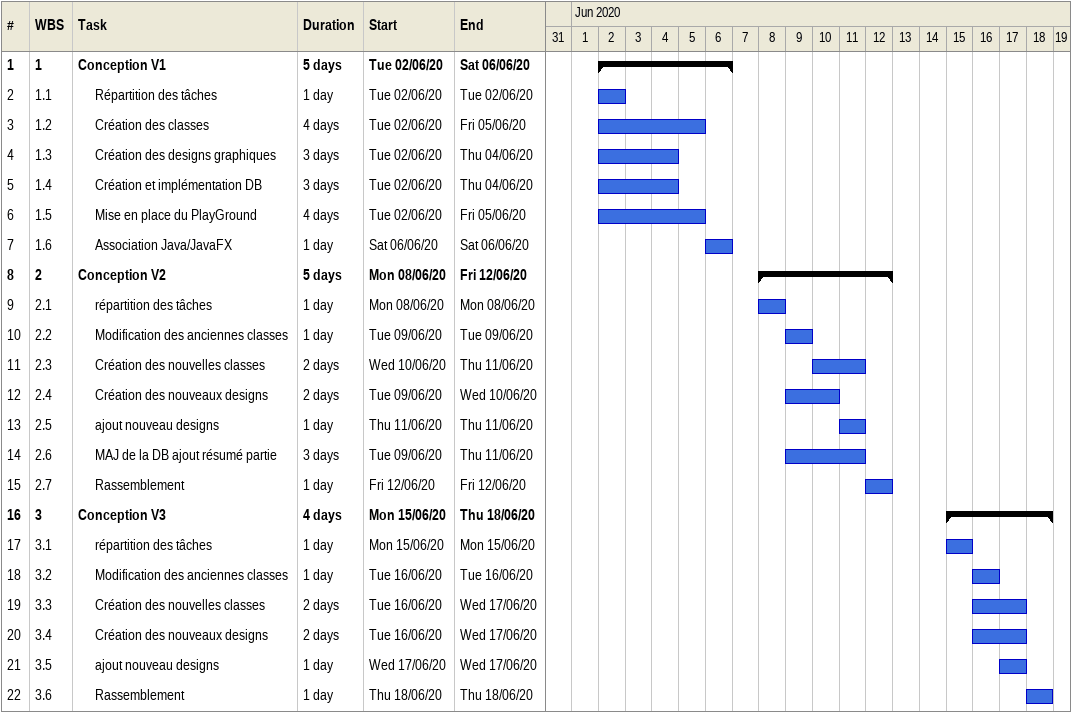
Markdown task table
| ID | WBS | Task | Duration | Start | Finish |
|---|---|---|---|---|---|
| 1 | 1 | **Conception V1** | 5d | 2020-06-02 | 2020-06-06 |
| 2 | 1.1 | Répartition des tâches | 1d | 2020-06-02 | 2020-06-02 |
| 3 | 1.2 | Création des classes | 4d | 2020-06-02 | 2020-06-05 |
| 4 | 1.3 | Création des designs graphiques | 3d | 2020-06-02 | 2020-06-04 |
| 5 | 1.4 | Création et implémentation DB | 3d | 2020-06-02 | 2020-06-04 |
| 6 | 1.5 | Mise en place du PlayGround | 4d | 2020-06-02 | 2020-06-05 |
| 7 | 1.6 | Association Java/JavaFX | 1d | 2020-06-06 | 2020-06-06 |
| 8 | 2 | **Conception V2** | 5d | 2020-06-08 | 2020-06-12 |
| 9 | 2.1 | répartition des tâches | 1d | 2020-06-08 | 2020-06-08 |
| 10 | 2.2 | Modification des anciennes classes | 1d | 2020-06-09 | 2020-06-09 |
| 11 | 2.3 | Création des nouvelles classes | 2d | 2020-06-10 | 2020-06-11 |
| 12 | 2.4 | Création des nouveaux designs | 2d | 2020-06-09 | 2020-06-10 |
| 13 | 2.5 | ajout nouveau designs | 1d | 2020-06-11 | 2020-06-11 |
| 14 | 2.6 | MAJ de la DB ajout résumé partie | 3d | 2020-06-09 | 2020-06-11 |
| 15 | 2.7 | Rassemblement | 1d | 2020-06-12 | 2020-06-12 |
| 16 | 3 | **Conception V3** | 4d | 2020-06-15 | 2020-06-18 |
| 17 | 3.1 | répartition des tâches | 1d | 2020-06-15 | 2020-06-15 |
| 18 | 3.2 | Modification des anciennes classes | 1d | 2020-06-16 | 2020-06-16 |
| 19 | 3.3 | Création des nouvelles classes | 2d | 2020-06-16 | 2020-06-17 |
| 20 | 3.4 | Création des nouveaux designs | 2d | 2020-06-16 | 2020-06-17 |
| 21 | 3.5 | ajout nouveau designs | 1d | 2020-06-17 | 2020-06-17 |
| 22 | 3.6 | Rassemblement | 1d | 2020-06-18 | 2020-06-18 |
